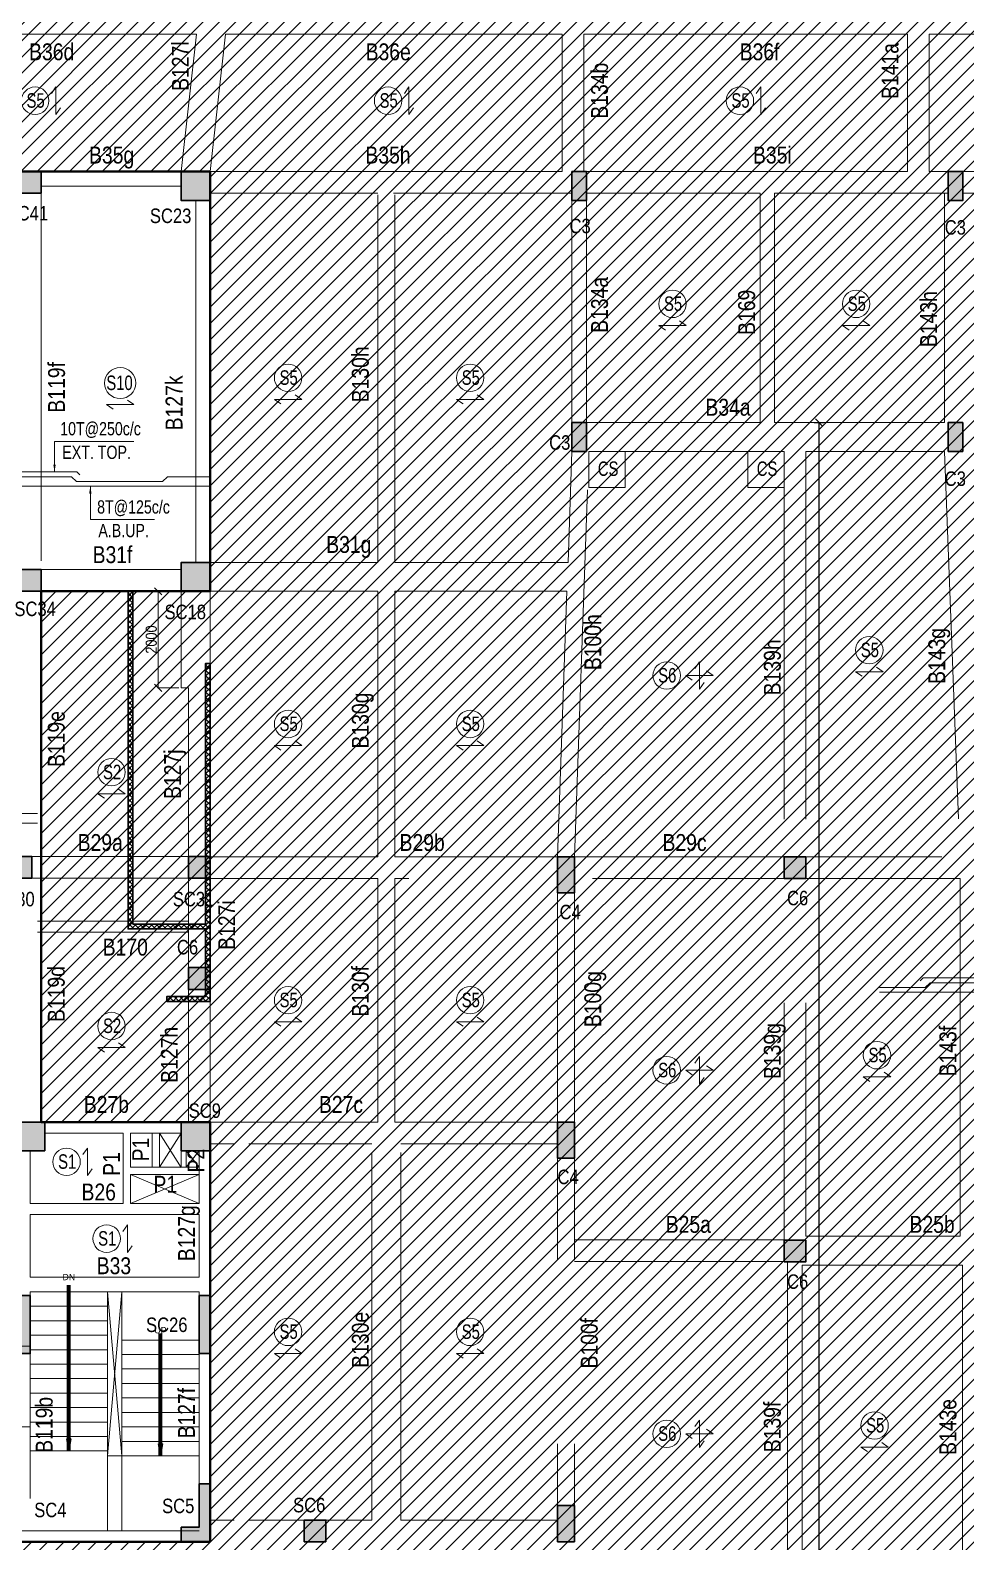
# Model space of a CAD drawing. Header units: millimetres. Extents: x 1112055 to 3390982, y -148532 to 766891.
# Drawn here: x 2830638 to 2850031, y -40156 to -8827 of the extents above; entities that cross this region are included whole.
import ezdxf
from ezdxf.enums import TextEntityAlignment as Align

# ---------------------------------------------------------------- set-up
doc = ezdxf.new("R2010")
doc.units = ezdxf.units.MM
doc.header["$PDMODE"] = 35
doc.header["$PDSIZE"] = -25
doc.linetypes.add('Hidden', pattern=[9.525, 6.35, -3.175])
for name, color, linetype, lineweight in [('B BEAM', 148, 'Continuous', 13), ('B COL. NO.', 3, 'Continuous', 20), ('B FINAL COLUMN', 1, 'Continuous', 30), ('B SLAB NO', 56, 'Continuous', 9), ('B STEEL', 34, 'Continuous', 15), ('B STEEL DIM', 216, 'Continuous', 13), ('B STEEL TEXT', 7, 'Continuous', 15), ('B-BEAM NO', 215, 'Continuous', 18), ('g-sol250', 250, 'Continuous', 5)]:
    doc.layers.add(name, color=color, linetype=linetype, lineweight=lineweight)
doc.layers.add('B-COL HT', color=7, linetype='Continuous', lineweight=0, true_color=0x4e4f45)
doc.layers.add('STEAM SCHOOL$0$A_TEXT', color=7, linetype='Continuous')
doc.styles.add('Cali', font='calibri.ttf')
doc.styles.add('Q1', font='g13f12d.shx', dxfattribs={"width": 0.8})
doc.styles.add('STEAM SCHOOL$0$100PT2', font='arial.ttf', dxfattribs={"height": 125})
doc.styles.add('SWINC', font='swissc.ttf')
doc.styles.add('SWISS', font='swisscl.ttf')
doc.dimstyles.new('BHOOMI', dxfattribs={"dimtxt": 230, "dimasz": 150, "dimexe": 10, "dimexo": 0, "dimgap": 25, "dimtad": 1, "dimdec": 0, "dimzin": 0, "dimdsep": 46, "dimtxsty": 'SWINC', "dimblk": 'OBLIQUE', "dimcen": 0.09, "dimclrd": 250, "dimclre": 250, "dimclrt": 256, "dimaunit": 1, "dimadec": 3, "dimazin": 0, "dimtfac": 1, "dimtdec": 0, "dimtofl": 0, "dimtmove": 1, "dimatfit": 3, "dimfxl": 100, "dimtolj": 1, "dimtzin": 0, "dimlwd": 9, "dimlwe": 5, "dimarcsym": 0})
doc.dimstyles.new('LEVEL DIM', dxfattribs={"dimtxt": 150, "dimasz": 150, "dimexe": 100, "dimexo": 100, "dimgap": 50, "dimtad": 1, "dimdec": 0, "dimzin": 0, "dimdsep": 46, "dimtxsty": 'Cali', "dimblk": 'OBLIQUE', "dimcen": 0, "dimclrd": 256, "dimclre": 256, "dimclrt": 3, "dimadec": 0, "dimazin": 0, "dimtfac": 1, "dimtdec": 0, "dimtofl": 0, "dimtmove": 1, "dimatfit": 0, "dimfxl": 100, "dimfxlon": 1, "dimtolj": 1, "dimtzin": 0, "dimlwd": -1, "dimlwe": -1, "dimarcsym": 0})
doc.dimstyles.new('STEAM SCHOOL$0$100-2', dxfattribs={"dimtxt": 125, "dimasz": 10, "dimexe": 0, "dimexo": 0, "dimgap": 15, "dimtad": 1, "dimdec": 8, "dimdsep": 46, "dimtxsty": 'STEAM SCHOOL$0$100PT2', "dimblk": 'STEAM SCHOOL$0$ARCH TICK', "dimcen": 100, "dimclrd": 256, "dimclre": 252, "dimclrt": 7, "dimazin": 0, "dimtfac": 1, "dimtdec": 0, "dimtix": 1, "dimtmove": 1, "dimatfit": 3, "dimfxl": 1, "dimtolj": 1, "dimtzin": 0, "dimlwd": 5, "dimlwe": 9, "dimarcsym": 0})

# ---------------------------------------------------------------- blocks, each defined once
blk = doc.blocks.new('STEAM SCHOOL$0$_ClosedBlank')
at = {"color": 0, "linetype": 'ByBlock', "lineweight": -2}
for p, q in [((-1, 0.17), (0, 0)), ((-1, 0.17), (-1, -0.17)), ((0, 0), (-1, -0.17))]:
    blk.add_line(p, q, dxfattribs=at)
blk = doc.blocks.new('STEAM SCHOOL$0$ARCH TICK')
for p, q in [((0, 3), (0, -3)), ((-2.12, -2.12), (2.12, 2.12)), ((-3, 0), (3, 0))]:
    blk.add_line(p, q)
blk = doc.blocks.new('_Oblique')
at = {"color": 0, "linetype": 'ByBlock', "lineweight": -2}
blk.add_line((-0.5, -0.5), (0.5, 0.5), dxfattribs=at)
blk = doc.blocks.new('*D6221')
at = {"layer": 'B STEEL DIM', "lineweight": 5, "transparency": 16777216}
for p, q in [((2833722, -20456), (2833278, -20456)), ((2833722, -22456), (2833278, -22456))]:
    blk.add_line(p, q, dxfattribs=at)
at = {"layer": 'B STEEL DIM', "lineweight": 9, "transparency": 16777216}
blk.add_line((2833288, -22456), (2833288, -20456), dxfattribs=at)
at = {"layer": 'Defpoints', "color": 0, "lineweight": 40, "transparency": 16777216}
for p in [(2833288, -20456), (2833722, -20456), (2833722, -22456)]:
    blk.add_point(p, dxfattribs=at)
at = {"layer": 'B STEEL DIM', "lineweight": 9, "transparency": 16777216, "xscale": 150, "yscale": 150, "zscale": 150}
for p, rotation in [((2833288, -20456), 90), ((2833288, -22456), 270)]:
    blk.add_blockref('_Oblique', p, dxfattribs=dict(at, rotation=rotation))
at = {"layer": 'B STEEL DIM', "transparency": 16777216, "insert": (2833148, -21456), "char_height": 230, "attachment_point": 5, "rotation": 90, "style": 'SWINC'}
blk.add_mtext('\\A1;2000', dxfattribs=at)
blk = doc.blocks.new('A$C5769e3af')
at = {"layer": 'B-COL HT', "lineweight": 0}
h = blk.add_hatch(color=250, dxfattribs=at)
h.dxf.hatch_style = 1
h.paths.add_polyline_path([(12360, 12880), (12360, 13330), (12810, 13330), (12810, 12880)])
h = blk.add_hatch(color=250, dxfattribs=at)
h.dxf.hatch_style = 1
h.paths.add_polyline_path([(19220, 12880), (19220, 13330), (19670, 13330), (19670, 12880)])
at = {"layer": 'B-COL HT'}
h = blk.add_hatch(color=250, dxfattribs=at)
h.dxf.hatch_style = 1
h.paths.add_polyline_path([(-2430, 8380), (-2430, 9580), (-2200, 9580), (-2200, 8380)])
h = blk.add_hatch(color=250, dxfattribs=at)
h.dxf.hatch_style = 1
h.paths.add_polyline_path([(2300, 8380), (2300, 9580), (2530, 9580), (2530, 8380)])
at = {"layer": 'B-COL HT', "lineweight": 0}
h = blk.add_hatch(color=250, dxfattribs=at)
h.dxf.hatch_style = 1
h.paths.add_polyline_path([(9015, 8755), (9015, 9205), (9465, 9205), (9465, 8755)])
h = blk.add_hatch(color=250, dxfattribs=at)
h.dxf.hatch_style = 1
h.paths.add_polyline_path([(12360, 8755), (12360, 9205), (12810, 9205), (12810, 8755)])
h = blk.add_hatch(color=250, dxfattribs=at)
h.dxf.hatch_style = 1
h.paths.add_polyline_path([(15905, 8755), (15905, 9205), (16355, 9205), (16355, 8755)])
h = blk.add_hatch(color=250, dxfattribs=at)
h.dxf.hatch_style = 1
h.paths.add_polyline_path([(12360, 4630), (12360, 5080), (12810, 5080), (12810, 4630)])
h = blk.add_hatch(color=250, dxfattribs=at)
h.dxf.hatch_style = 1
h.paths.add_polyline_path([(19220, 4630), (19220, 5080), (19670, 5080), (19670, 4630)])
h = blk.add_hatch(color=250, dxfattribs=at)
h.dxf.hatch_style = 1
h.paths.add_polyline_path([(5700, 2180), (5700, 2630), (6150, 2630), (6150, 2180)])
h = blk.add_hatch(color=250, dxfattribs=at)
h.dxf.hatch_style = 1
h.paths.add_polyline_path([(19020, -1320), (19020, -870), (19470, -870), (19470, -1320)])
h = blk.add_hatch(color=250, dxfattribs=at)
h.dxf.hatch_style = 1
h.paths.add_polyline_path([(22720, -1320), (22720, -870), (23170, -870), (23170, -1320)])
h = blk.add_hatch(color=250, dxfattribs=at)
h.dxf.hatch_style = 1
h.paths.add_polyline_path([(2450, -2152), (2450, -1702), (2900, -1702), (2900, -2152)])
h = blk.add_hatch(color=250, dxfattribs=at)
h.dxf.hatch_style = 1
h.paths.add_polyline_path([(-2430, -9395), (-2430, -8945), (-1980, -8945), (-1980, -9395)])
h = blk.add_hatch(color=250, dxfattribs=at)
h.dxf.hatch_style = 1
h.paths.add_polyline_path([(7070, -9395), (7070, -8945), (7520, -8945), (7520, -9395)])
at = {"layer": 'B-COL HT'}
h = blk.add_hatch(color=250, dxfattribs=at)
h.dxf.hatch_style = 1
h.paths.add_polyline_path([(19210, -11170), (19210, -9970), (19440, -9970), (19440, -11170)])
h = blk.add_hatch(color=250, dxfattribs=at)
h.dxf.hatch_style = 1
h.paths.add_polyline_path([(22940, -11170), (22940, -9970), (23170, -9970), (23170, -11170)])
at = {"layer": 'B-COL HT', "lineweight": 0}
h = blk.add_hatch(color=250, dxfattribs=at)
h.dxf.hatch_style = 1
h.paths.add_polyline_path([(13970, -12195), (13970, -11745), (14420, -11745), (14420, -12195)])
at = {"layer": 'B FINAL COLUMN', "color": 11, "lineweight": 30}
for points in [[(12810, 12880), (12360, 12880), (12360, 13330), (12810, 13330)], [(19670, 12880), (19220, 12880), (19220, 13330), (19670, 13330)], [(-2430, 8380), (-2200, 8380), (-2200, 9580), (-2430, 9580)], [(2300, 8380), (2530, 8380), (2530, 9580), (2300, 9580)], [(12810, 8755), (12360, 8755), (12360, 9205), (12810, 9205)], [(12810, 4630), (12360, 4630), (12360, 5080), (12810, 5080)], [(19670, 4630), (19220, 4630), (19220, 5080), (19670, 5080)], [(19470, -1320), (19020, -1320), (19020, -870), (19470, -870)], [(2900, -2152), (2450, -2152), (2450, -1702), (2900, -1702)], [(-1980, -9395), (-2430, -9395), (-2430, -8945), (-1980, -8945)], [(19210, -11170), (19440, -11170), (19440, -9970), (19210, -9970)], [(22940, -11170), (23170, -11170), (23170, -9970), (22940, -9970)], [(14420, -12195), (13970, -12195), (13970, -11745), (14420, -11745)]]:
    blk.add_lwpolyline(points, close=True, dxfattribs=at)
at = {"layer": 'B FINAL COLUMN', "color": 5, "lineweight": 30}
for points in [[(9465, 8755), (9015, 8755), (9015, 9205), (9465, 9205)], [(16355, 8755), (15905, 8755), (15905, 9205), (16355, 9205)], [(6150, 2180), (5700, 2180), (5700, 2630), (6150, 2630)], [(23170, -1320), (22720, -1320), (22720, -870), (23170, -870)], [(7520, -9395), (7070, -9395), (7070, -8945), (7520, -8945)]]:
    blk.add_lwpolyline(points, close=True, dxfattribs=at)
at = {"layer": 'B COL. NO.', "style": 'SWINC'}
for s, p in [('SC40', (12093, 12315)), ('SC41', (18952, 12315)), ('SC35', (-1975, 8788)), ('SC36', (2791, 8839)), ('SC37', (8788, 8178)), ('SC38', (12140, 8178)), ('SC39', (15674, 8178)), ('SC33', (12168, 4115)), ('SC34', (19112, 4115)), ('SC32', (5527, 1619)), ('SC30', (18673, -1901)), ('SC31', (22396, -1901)), ('SC29', (2247, -2600)), ('SC27', (-2612, -10063)), ('SC28', (6865, -10063)), ('SC25', (18182, -10735)), ('SC26', (21841, -10724)), ('SC24', (13803, -12714))]:
    blk.add_text(s, height=300, dxfattribs=at).set_placement(p)
blk = doc.blocks.new('*D6353')
at = {"linetype": 'ByBlock', "transparency": 16777216}
for p, q in [((2846889, -16956), (2847089, -16956)), ((2846989, -70556), (2846989, -16956)), ((2846889, -70556), (2847089, -70556))]:
    blk.add_line(p, q, dxfattribs=at)
at = {"layer": 'Defpoints', "color": 0, "lineweight": 40, "transparency": 16777216}
for p in [(2846638, -16956), (2846989, -16956), (2846638, -70556)]:
    blk.add_point(p, dxfattribs=at)
at = {"transparency": 16777216, "xscale": 150, "yscale": 150, "zscale": 150}
for p, rotation in [((2846989, -16956), 90), ((2846989, -70556), 270)]:
    blk.add_blockref('_Oblique', p, dxfattribs=dict(at, rotation=rotation))
at = {"color": 3, "lineweight": 50, "transparency": 16777216, "insert": (2846862, -43756), "char_height": 150, "attachment_point": 5, "rotation": 90, "style": 'Cali'}
blk.add_mtext('\\A1;53600', dxfattribs=at)

msp = doc.modelspace()

# ---------------------------------------------------------------- hatches: boundary and pattern name
at = {"layer": 'B-COL HT', "lineweight": 0}
h = msp.add_hatch(color=250, dxfattribs=at)
h.dxf.hatch_style = 1
h.paths.add_polyline_path([(2834368.1, -12356.1), (2833768.1, -12356.1), (2833768.1, -11756.1), (2834368.1, -11756.1)])
h = msp.add_hatch(color=250, dxfattribs=at)
h.dxf.hatch_style = 1
h.paths.add_polyline_path([(2842168.1, -11756.1), (2841868.1, -11756.1), (2841868.1, -12356.1), (2842168.1, -12356.1)])
h = msp.add_hatch(color=250, dxfattribs=at)
h.dxf.hatch_style = 1
h.paths.add_polyline_path([(2849968.1, -11756.1), (2849668.1, -11756.1), (2849668.1, -12356.1), (2849968.1, -12356.1)])
h = msp.add_hatch(color=250, dxfattribs=at)
h.dxf.hatch_style = 1
h.paths.add_polyline_path([(2842168.1, -16956.1), (2841868.1, -16956.1), (2841868.1, -17556.1), (2842168.1, -17556.1)])
h = msp.add_hatch(color=250, dxfattribs=at)
h.dxf.hatch_style = 1
h.paths.add_polyline_path([(2849968.1, -16956.1), (2849668.1, -16956.1), (2849668.1, -17556.1), (2849968.1, -17556.1)])
h = msp.add_hatch(color=250, dxfattribs=at)
h.dxf.hatch_style = 1
h.paths.add_polyline_path([(2834368.1, -20456.1), (2833768.1, -20456.1), (2833768.1, -19856.1), (2834368.1, -19856.1)])
h = msp.add_hatch(color=250, dxfattribs=at)
h.dxf.hatch_style = 1
h.paths.add_polyline_path([(2841918.1, -26706.1), (2841568.1, -26706.1), (2841568.1, -25956.1), (2841918.1, -25956.1)])
h = msp.add_hatch(color=250, dxfattribs=at)
h.dxf.hatch_style = 1
h.paths.add_polyline_path([(2846263.1, -26406.1), (2846713.1, -26406.1), (2846713.1, -25956.1), (2846263.1, -25956.1)])
h = msp.add_hatch(color=250, dxfattribs=at)
h.dxf.hatch_style = 1
h.paths.add_polyline_path([(2833918.1, -28706.1), (2834368.1, -28706.1), (2834368.1, -28256.1), (2833918.1, -28256.1)])
h = msp.add_hatch(color=250, dxfattribs=at)
h.dxf.hatch_style = 1
h.paths.add_polyline_path([(2830938.1, -32056.1), (2830338.1, -32056.1), (2830338.1, -31456.1), (2830938.1, -31456.1)])
h = msp.add_hatch(color=250, dxfattribs=at)
h.dxf.hatch_style = 1
h.paths.add_polyline_path([(2834368.1, -32056.1), (2833768.1, -32056.1), (2833768.1, -31456.1), (2834368.1, -31456.1)])
h = msp.add_hatch(color=250, dxfattribs=at)
h.dxf.hatch_style = 1
h.paths.add_polyline_path([(2841918.1, -32206.1), (2841568.1, -32206.1), (2841568.1, -31456.1), (2841918.1, -31456.1)])
h = msp.add_hatch(color=250, dxfattribs=at)
h.dxf.hatch_style = 1
h.paths.add_polyline_path([(2846263.1, -34356.1), (2846713.1, -34356.1), (2846713.1, -33906.1), (2846263.1, -33906.1)])
h = msp.add_hatch(color=250, dxfattribs=at)
h.dxf.hatch_style = 1
h.paths.add_polyline_path([(2834368.1, -38956.1), (2834138.1, -38956.1), (2834138.1, -39856.1), (2833768.1, -39856.1), (2833768.1, -40156.1), (2834368.1, -40156.1)])
h = msp.add_hatch(color=250, dxfattribs=at)
h.dxf.hatch_style = 1
h.paths.add_polyline_path([(2841918.1, -40156.1), (2841568.1, -40156.1), (2841568.1, -39406.1), (2841918.1, -39406.1)])
h = msp.add_hatch(color=250, dxfattribs=at)
h.dxf.hatch_style = 1
h.paths.add_polyline_path([(2836768.1, -40156.1), (2836318.1, -40156.1), (2836318.1, -39706.1), (2836768.1, -39706.1)])
at = {"layer": 'g-sol250', "lineweight": 0}
h = msp.add_hatch(dxfattribs=at)
h.set_pattern_fill('ANSI31', color=250, scale=75)
h.set_pattern_definition([(45, (-724936.02, -684473.6), (-168.379802, 168.379802), [])])
h.paths.add_polyline_path([(2808768.1, -40156.1), (2808768.1, -11756.1), (2834368.1, -11756.1), (2834368.1, -20456.1), (2830868.1, -20456.1), (2830868.1, -31456.1), (2834368.1, -31456.1), (2834368.1, -40156.1)], flags=16)
h.paths.add_polyline_path([(2825618.1, -40504.6), (2825618.1, -40156.1), (2827028.1, -40156.1), (2827028.1, -40504.6)], flags=16)
h.paths.add_polyline_path([(2830038.1, -40156.1), (2830038.1, -40504.7), (2827478.1, -40504.7), (2827478.1, -40156.1)], flags=16)
h.paths.add_polyline_path([(2834368.1, -70556.1), (2858788.1, -70556.1), (2858788.1, -30756.1), (2871418.1, -30756.1), (2871418.1, -5896), (2871418.1, -5756.1), (2858958.1, -5756.1), (2858958.1, -5156.1), (2859188.1, -5156.1), (2859188.1, -3726.1), (2858808.1, -3726.1), (2858808.1, -1416.1), (2859188.1, -1416.1), (2859188.1, 3323.9), (2854103.1, 3323.9), (2854103.1, -5754), (2854221, -5756.1), (2854103.1, -5756.1), (2846294.9, -5756.1), (2819068.1, -5756.1), (2819068.1, 9243.9), (2824918.1, 9243.9), (2824918.1, 11468.9), (2820118.1, 11468.9), (2820118.1, 13543.9), (2819618.1, 13543.9), (2819618.1, 15043.9), (2820118.1, 15043.9), (2820118.1, 32238.9), (2819618.1, 32238.9), (2819618.1, 33738.9), (2820118.1, 33738.9), (2820118.1, 35718.9), (2855901.5, 35718.9), (2855901.5, 35488.9), (2870818.1, 35488.9), (2870818.1, 35488.9), (2871418.1, 35488.9), (2871418.1, 42384.9), (2845094.1, 41923), (2845094.1, 39154.7), (2840592.1, 39154.7), (2840592.1, 38568.9), (2807868.1, 38568.9), (2807868.1, 35569), (2814122.8, 35569), (2814113.5, 13956.4), (2812838.1, 13953.9), (2812838.1, 7598.9), (2810598.2, 7598.9), (2810598.2, -5306.1), (2807868.1, -5306.1), (2807868.1, -70556.1), (2808768.1, -70556.1), (2808768.3, -48507.3), (2834368.3, -48507.3), (2834368.1, -57206.1), (2830638.1, -57206.1), (2830638.1, -70256.1), (2834368.1, -70256.1)])
at = {"layer": 'g-sol250'}
h = msp.add_hatch(dxfattribs=at)
h.set_pattern_fill('ANSI37', color=250, scale=25)
h.set_pattern_definition([(45, (-724936.02, -647123.61), (-56.1266008, 56.1266008), []), (135, (-724936.02, -647123.61), (-56.1266008, -56.1266008), [])])
h.paths.add_polyline_path([(2834368, -21954.6), (2834268.1, -21954.6), (2834268.1, -27354.6), (2832768.1, -27354.6), (2832768.1, -20454.6), (2832668.1, -20454.6), (2832668.1, -27454.6), (2834268, -27454.6), (2834268.1, -28854.6), (2833468.1, -28854.6), (2833468.1, -28956.1), (2834368.1, -28956.1)])

# ---------------------------------------------------------------- linework, layer by layer
at = {"color": 250, "lineweight": 5}
for p, q in [((2830638.1, -34974.6), (2832238.1, -34974.6)), ((2832238.1, -38374.6), (2832538.1, -34974.6)), ((2832238.1, -34974.6), (2832538.1, -38374.6)), ((2830638.1, -35274.6), (2832238.1, -35274.6)), ((2830638.1, -35574.6), (2832238.1, -35574.6)), ((2830638.1, -35874.6), (2832238.1, -35874.6)), ((2832538.1, -35974.6), (2834138.1, -35974.6)), ((2830638.1, -36174.6), (2832238.1, -36174.6)), ((2832538.1, -36274.6), (2834138.1, -36274.6)), ((2830638.1, -36474.6), (2832238.1, -36474.6)), ((2832538.1, -36574.6), (2834138.1, -36574.6)), ((2830638.1, -36774.6), (2832238.1, -36774.6)), ((2832538.1, -36874.6), (2834138.1, -36874.6)), ((2830638.1, -37074.6), (2832238.1, -37074.6)), ((2832538.1, -37174.6), (2834138.1, -37174.6)), ((2830638.1, -37374.6), (2832238.1, -37374.6)), ((2832538.1, -37474.6), (2834138.1, -37474.6)), ((2830638.1, -37674.6), (2832238.1, -37674.6)), ((2832538.1, -37774.6), (2834138.1, -37774.6)), ((2830638.1, -37974.6), (2832238.1, -37974.6)), ((2832538.1, -38074.6), (2834138.1, -38074.6)), ((2830638.1, -38274.6), (2832238.1, -38274.6)), ((2832238.1, -39924.6), (2832238.1, -38374.6)), ((2832538.1, -38374.6), (2834138.1, -38374.6)), ((2832538.1, -38374.6), (2832538.1, -39926.1))]:
    msp.add_line(p, q, dxfattribs=at)
at = {"color": 16, "lineweight": 30, "ltscale": 2500}
msp.add_lwpolyline([(2808768.1, -11756.1), (2834368.1, -11756.1), (2834368.1, -20456.1), (2830868.1, -20456.1), (2830868.1, -31456.1), (2834368.1, -31456.1), (2834368.1, -40156.1), (2808768.1, -40156.1), (2808768.1, -11756.1)], dxfattribs=at)
at = {"color": 250, "lineweight": 5}
msp.add_lwpolyline([(2832238.1, -38374.6), (2832538.1, -38374.6), (2832538.1, -34974.6), (2832238.1, -34974.6)], close=True, dxfattribs=at)
at = {"layer": 'B BEAM', "linetype": 'Hidden', "ltscale": 1200}
for p, q in [((2827628.1, -8906), (2834081.7, -8906)), ((2834081.7, -8906), (2833765.3, -11756)), ((2834683.2, -8906), (2834368.1, -11756.1)), ((2834683.2, -8906), (2841663.1, -8906)), ((2841663.1, -8906), (2841663.1, -11756)), ((2842113.1, -8906), (2842113.1, -11756)), ((2842113.1, -8906), (2848819.8, -8906)), ((2848819.8, -11756), (2848819.8, -8906)), ((2849269.8, -11756.1), (2849269.8, -8906)), ((2849269.8, -8906), (2855751.5, -8906)), ((2814098.1, -11756.1), (2833916, -11756)), ((2814098.2, -11756.1), (2833916, -11756)), ((2834368.1, -11756), (2841663.1, -11756)), ((2842168.1, -11756), (2848819.8, -11756)), ((2849668.1, -11756.1), (2849269.8, -11756.1)), ((2849968.1, -11756.1), (2855751.5, -11755.9)), ((2830868.1, -12204.4), (2830868.1, -20004.6)), ((2830878.2, -12055.9), (2833768.1, -12055.9)), ((2834368.1, -12205.9), (2837843.1, -12205.9)), ((2837843.1, -19856.1), (2837843.1, -12205.9)), ((2838168.1, -12205.9), (2841868.1, -12205.9)), ((2838193.1, -19856.1), (2838193.1, -12205.9)), ((2841868.1, -12205.9), (2841868.1, -16956.1)), ((2842168.1, -12205.9), (2845768.1, -12205.9)), ((2845768.1, -16956.1), (2845768.1, -12205.9)), ((2846068.1, -16956.1), (2846068.1, -12205.9)), ((2846068.1, -12205.9), (2849668.1, -12205.9)), ((2849593.1, -16956.1), (2849593.1, -12205.9)), ((2849968.1, -12205.9), (2853563.1, -12205.9)), ((2834068.2, -19856.1), (2834068.1, -12356.1)), ((2834368.2, -20006.1), (2834368.1, -12356.1)), ((2842168.1, -12356.1), (2842168.1, -16956.1)), ((2842168.1, -16956.1), (2845768.1, -16956.1)), ((2846068.1, -16956.1), (2849593.1, -16956.1)), ((2841786, -19856.1), (2841868.1, -17556.1)), ((2841918, -25968.6), (2842218.4, -17556.1)), ((2846263.1, -17556.1), (2842218.4, -17556.1)), ((2846263.1, -17556.1), (2846263.1, -33899.6)), ((2846713.1, -17556.1), (2849593.1, -17556.1)), ((2846713.1, -17556.1), (2846713.1, -33824.6)), ((2849593.1, -17556.1), (2849913.1, -25956.1)), ((2830868.1, -20006.1), (2833768.1, -20006.1)), ((2834368.1, -19856.1), (2837843.1, -19856.1)), ((2838193.1, -19856.1), (2841786, -19856.1)), ((2830788.1, -20456.1), (2833768.1, -20456.1)), ((2830868.1, -31456.1), (2830868.1, -20456.1)), ((2833768.2, -22456.1), (2833768.1, -20456.1)), ((2834368.1, -20456.1), (2837843.1, -20456.1)), ((2834368.2, -25956.1), (2834368.2, -20456.1)), ((2837843.1, -25956.1), (2837843.1, -20456.1)), ((2838193.1, -20456.1), (2841764.6, -20456.1)), ((2838193.1, -25956.1), (2838193.1, -20456.1)), ((2841568.1, -25956.1), (2841764.6, -20456.1)), ((2833768.2, -22456.1), (2833918.2, -22456.1)), ((2833918.2, -28256.1), (2833918.2, -22456.1)), ((2830668.1, -25954.6), (2833918.1, -25954.6)), ((2834368.1, -25956.1), (2837843.1, -25956.1)), ((2838193.1, -25956.1), (2841568.1, -25956.1)), ((2841917.9, -25956.1), (2849913.1, -25956.1)), ((2833918.1, -26404.6), (2830668.1, -26404.6)), ((2837843.1, -26406.1), (2834368.1, -26406.1)), ((2834368.1, -26406.1), (2834368.1, -28256.1)), ((2837843.1, -31456.1), (2837843.1, -26406.1)), ((2838193.1, -31456.1), (2838193.1, -26406.1)), ((2849913.1, -26406.1), (2838193.1, -26406.1)), ((2849913.1, -33824.6), (2849913.1, -26406.1)), ((2841568.1, -26699.6), (2841568.1, -39406.1)), ((2841918.1, -26699.6), (2841918.1, -39406.1)), ((2833918.1, -27289.6), (2830788.1, -27289.6)), ((2833918.1, -27519.6), (2830788.1, -27519.6)), ((2833918.2, -31456.1), (2833918.2, -28706.1)), ((2834368.1, -31456.1), (2834368.1, -28706.1)), ((2830368.1, -31456.1), (2833768.1, -31456.1)), ((2834368.1, -31456.1), (2837843.1, -31456.1)), ((2838193.1, -31456.1), (2841568.1, -31456.1)), ((2830938.1, -31686.1), (2832568.1, -31686.1)), ((2832568.1, -33144.6), (2832568.1, -31686.1)), ((2833768.1, -32396.1), (2833318.1, -31686.1)), ((2833768.1, -31686.1), (2833319.8, -32394.6)), ((2835168.1, -31906.1), (2837718.1, -31906.1)), ((2837718.1, -39706.1), (2837718.1, -31906.1)), ((2838318.1, -31906.1), (2841568.1, -31906.1)), ((2838318.1, -39706.1), (2838318.1, -31906.1)), ((2830638.1, -33144.6), (2830638.1, -32056.1)), ((2834138.1, -32056.1), (2833868.1, -32394.6)), ((2833868.1, -32056.1), (2834138.1, -32394.6)), ((2834368.1, -38956.1), (2834368.1, -32056.1)), ((2834368.1, -38956.1), (2834368.1, -32056.1)), ((2834138.1, -32544.6), (2832718.1, -33144.6)), ((2832718.1, -32544.6), (2834138.1, -33144.6)), ((2832568.1, -33144.6), (2830638.1, -33144.6)), ((2834138.1, -33144.6), (2832718.1, -33144.6)), ((2830638.1, -34674.6), (2830638.1, -33374.6)), ((2834138.1, -33374.6), (2830638.1, -33374.6)), ((2834138.1, -34674.6), (2834138.1, -33374.6)), ((2846713.1, -33824.6), (2849913.1, -33824.6)), ((2846263.1, -33899.6), (2841918.1, -33899.6)), ((2846263.1, -34349.6), (2841918.1, -34349.6)), ((2846338.1, -34349.6), (2846338.1, -49254.6)), ((2846638.1, -34424.6), (2849963.1, -34424.6)), ((2846638.1, -34424.6), (2846638.1, -41229.6)), ((2849963.1, -41229.6), (2849963.1, -34424.6)), ((2830638.1, -34674.6), (2834138.1, -34674.6)), ((2836318.1, -39706.1), (2835168.1, -39706.1)), ((2837718.1, -39706.1), (2836768.1, -39706.1)), ((2841568.1, -39706.1), (2838318.1, -39706.1))]:
    msp.add_line(p, q, dxfattribs=at)
at = {"layer": 'B BEAM', "color": 84, "linetype": 'Hidden', "ltscale": 1200}
msp.add_line((2834368.2, -20456.1), (2834368.1, -12356.1), dxfattribs=at)
at = {"layer": 'B BEAM', "color": 4, "linetype": 'Hidden', "ltscale": 1200}
for p, q in [((2832718.1, -31456.1), (2832718.1, -31456.1)), ((2827938.1, -36104.6), (2830638.1, -36104.6)), ((2827938.1, -37774.6), (2830638.1, -37774.6))]:
    msp.add_line(p, q, dxfattribs=at)
at = {"layer": 'B BEAM', "ltscale": 1200}
for p, q in [((2832718.1, -31686.1), (2833768.1, -31686.1)), ((2832718.1, -32394.6), (2832718.1, -31686.1)), ((2833168.1, -31686.1), (2833168.1, -32394.6)), ((2834368.1, -31906.1), (2834868.1, -31906.1)), ((2833868.1, -32056.1), (2833868.1, -32394.6)), ((2834138.1, -33144.6), (2834138.1, -32056.1)), ((2834138.1, -32394.6), (2832718.1, -32394.6)), ((2834138.1, -32544.6), (2832718.1, -32544.6)), ((2832718.1, -33144.6), (2832718.1, -32544.6)), ((2834138.1, -33144.6), (2832718.1, -33144.6)), ((2830638.1, -39256.1), (2830638.1, -34974.6)), ((2830638.1, -34974.6), (2834138.1, -34974.6)), ((2834138.1, -38956.1), (2834138.1, -34974.6)), ((2834868.1, -39706.1), (2834368.1, -39706.1)), ((2834138.1, -39926.1), (2830068.1, -39926.1))]:
    msp.add_line(p, q, dxfattribs=at)
msp.add_lwpolyline([(2833318.1, -31686.1), (2833766.5, -31686.1), (2833766.5, -32394.6), (2833318.1, -32394.6)], close=True, dxfattribs=at)
at = {"layer": 'B FINAL COLUMN', "color": 1, "lineweight": 30}
for points in [[(2834368.1, -12356.1), (2833768.1, -12356.1), (2833768.1, -11756.1), (2834368.1, -11756.1)], [(2834368.1, -20456.1), (2833768.1, -20456.1), (2833768.1, -19856.1), (2834368.1, -19856.1)], [(2830938.1, -32056.1), (2830338.1, -32056.1), (2830338.1, -31456.1), (2830938.1, -31456.1)], [(2834368.1, -32056.1), (2833768.1, -32056.1), (2833768.1, -31456.1), (2834368.1, -31456.1)], [(2833768.1, -39856.1), (2834138.1, -39856.1), (2834138.1, -38956.1), (2834368.1, -38956.1), (2834368.1, -40156.1), (2833768.1, -40156.1)], [(2836768.1, -40156.1), (2836318.1, -40156.1), (2836318.1, -39706.1), (2836768.1, -39706.1)]]:
    msp.add_lwpolyline(points, close=True, dxfattribs=at)
at = {"layer": 'B FINAL COLUMN', "color": 5, "lineweight": 30}
for points in [[(2842168.1, -11756.1), (2841868.1, -11756.1), (2841868.1, -12356.1), (2842168.1, -12356.1)], [(2849968.1, -11756.1), (2849668.1, -11756.1), (2849668.1, -12356.1), (2849968.1, -12356.1)], [(2842168.1, -16956.1), (2841868.1, -16956.1), (2841868.1, -17556.1), (2842168.1, -17556.1)], [(2849968.1, -16956.1), (2849668.1, -16956.1), (2849668.1, -17556.1), (2849968.1, -17556.1)], [(2841918.1, -26706.1), (2841568.1, -26706.1), (2841568.1, -25956.1), (2841918.1, -25956.1)], [(2846263.1, -26406.1), (2846713.1, -26406.1), (2846713.1, -25956.1), (2846263.1, -25956.1)], [(2833918.1, -28706.1), (2834368.1, -28706.1), (2834368.1, -28256.1), (2833918.1, -28256.1)], [(2841918.1, -32206.1), (2841568.1, -32206.1), (2841568.1, -31456.1), (2841918.1, -31456.1)], [(2846263.1, -34356.1), (2846713.1, -34356.1), (2846713.1, -33906.1), (2846263.1, -33906.1)], [(2841918.1, -40156.1), (2841568.1, -40156.1), (2841568.1, -39406.1), (2841918.1, -39406.1)]]:
    msp.add_lwpolyline(points, close=True, dxfattribs=at)
at = {"layer": 'B FINAL COLUMN', "color": 4, "lineweight": 30}
msp.add_lwpolyline([(2834368, -21954.6), (2834268.1, -21954.6), (2834268.1, -27354.6), (2832768.1, -27354.6), (2832768.1, -20454.6), (2832668.1, -20454.6), (2832668.1, -27454.6), (2834268, -27454.6), (2834268.1, -28854.6), (2833468.1, -28854.6), (2833468.1, -28956.1), (2834368.1, -28956.1)], close=True, dxfattribs=at)
at = {"layer": 'B SLAB NO', "lineweight": 9}
for points in [[(2831075.7, -10139.7), (2831170.6, -10003.1), (2831170.6, -10572.1), (2831265.4, -10435.5)], [(2838394, -10139.7), (2838488.8, -10003.1), (2838488.8, -10572.1), (2838583.6, -10435.5)], [(2845687.3, -10139.7), (2845782.1, -10003.1), (2845782.1, -10572.1), (2845876.9, -10435.5)], [(2844099.4, -14850.9), (2844236.1, -14945.7), (2843667, -14945.7), (2843803.7, -15040.6)], [(2847907.3, -14850.9), (2848044, -14945.7), (2847475, -14945.7), (2847611.6, -15040.6)], [(2832651.2, -16491.2), (2832787.9, -16586), (2832218.8, -16586), (2832355.5, -16680.8)], [(2836131, -16382.7), (2836267.7, -16477.5), (2835698.6, -16477.5), (2835835.3, -16572.3)], [(2839906, -16382.7), (2840042.7, -16477.5), (2839473.6, -16477.5), (2839610.3, -16572.3)], [(2844605.2, -22349.4), (2844510.3, -22486), (2844510.3, -21917), (2844415.5, -22053.7)], [(2844658.2, -22106.7), (2844794.8, -22201.5), (2844225.8, -22201.5), (2844362.5, -22296.4)], [(2848178.9, -22027), (2848315.5, -22121.8), (2847746.5, -22121.8), (2847883.2, -22216.6)], [(2836131, -23557.8), (2836267.7, -23652.6), (2835698.6, -23652.6), (2835835.3, -23747.4)], [(2839906, -23557.8), (2840042.7, -23652.6), (2839473.6, -23652.6), (2839610.3, -23747.4)], [(2832471, -24557.1), (2832607.6, -24651.9), (2832038.6, -24651.9), (2832175.3, -24746.7)], [(2836131, -29282.8), (2836267.7, -29377.6), (2835698.6, -29377.6), (2835835.3, -29472.4)], [(2839906, -29282.8), (2840042.7, -29377.6), (2839473.6, -29377.6), (2839610.3, -29472.4)], [(2832471, -29817.8), (2832607.6, -29912.6), (2832038.6, -29912.6), (2832175.3, -30007.5)], [(2844658.2, -30289.4), (2844794.8, -30384.2), (2844225.8, -30384.2), (2844362.5, -30479)], [(2844605.2, -30532.1), (2844510.3, -30668.7), (2844510.3, -30099.7), (2844415.5, -30236.3)], [(2848338.9, -30423.7), (2848475.5, -30518.6), (2847906.5, -30518.6), (2848043.1, -30613.4)], [(2831729.8, -32132.3), (2831824.7, -31995.7), (2831824.7, -32564.7), (2831919.5, -32428)], [(2832560.4, -33725.7), (2832655.2, -33589), (2832655.2, -34158.1), (2832750, -34021.4)], [(2836131, -36157.8), (2836267.7, -36252.6), (2835698.6, -36252.6), (2835835.3, -36347.4)], [(2839906, -36157.8), (2840042.7, -36252.6), (2839473.6, -36252.6), (2839610.3, -36347.4)], [(2844658.2, -37823.3), (2844794.8, -37918.1), (2844225.8, -37918.1), (2844362.5, -38013)], [(2844605.2, -38066), (2844510.3, -38202.7), (2844510.3, -37633.6), (2844415.5, -37770.3)], [(2848288.9, -38098), (2848425.5, -38192.8), (2847856.5, -38192.8), (2847993.1, -38287.7)]]:
    msp.add_lwpolyline(points, dxfattribs=at)
for points in [[(2842218.4, -18306.1), (2842968.4, -18306.1), (2842968.4, -17556.1), (2842218.4, -17556.1)], [(2845513.1, -18306.1), (2846263.1, -18306.1), (2846263.1, -17556.1), (2845513.1, -17556.1)]]:
    msp.add_lwpolyline(points, close=True, dxfattribs=at)
for centre, radius in [((2830738, -10287.6), 284.5), ((2838056.3, -10287.6), 284.5), ((2845349.6, -10287.6), 284.5), ((2843951.5, -14499.2), 284.5), ((2847759.5, -14499.2), 284.5), ((2832503.4, -16139.5), 323), ((2835983.1, -16031), 284.5), ((2839758.2, -16031), 284.5), ((2848031, -21675.3), 284.5), ((2843831.2, -22201.5), 284.5), ((2835983.1, -23206.1), 284.5), ((2839758.2, -23206.1), 284.5), ((2832323.1, -24205.4), 284.5), ((2835983.1, -28931.1), 284.5), ((2839758.2, -28931.1), 284.5), ((2832323.1, -29466.1), 284.5), ((2848191, -30072), 284.5), ((2843831.2, -30384.2), 284.5), ((2831392.2, -32280.2), 284.5), ((2832222.7, -33873.5), 284.5), ((2835983.1, -35806.1), 284.5), ((2839758.2, -35806.1), 284.5), ((2848141, -37746.3), 284.5), ((2843831.2, -37918.1), 284.5)]:
    msp.add_circle(centre, radius, dxfattribs=at)
at = {"layer": 'B STEEL', "color": 34, "lineweight": 9, "ltscale": 0.5}
for p, q in [((2834368.1, -18280), (2813498.1, -18280)), ((2830788.1, -25260.6), (2825296.9, -25260.6)), ((2871418.1, -28768), (2848240.9, -28768))]:
    msp.add_line(p, q, dxfattribs=at)
for points in [[(2831666.7, -18044.7), (2831602.1, -17980), (2829709.1, -17980), (2829644.5, -18044.7)], [(2829884.1, -18080), (2831494.2, -18080), (2831594.2, -18180), (2833382.4, -18180), (2833482.4, -18080), (2834368.1, -18080)], [(2823835.7, -25060.6), (2826351.1, -25060.6), (2826451.1, -25160.6), (2829456.5, -25160.6), (2829556.5, -25060.6), (2830788.1, -25060.6)], [(2851214.2, -28532.6), (2851149.5, -28468), (2849148.7, -28468), (2849084, -28532.6)], [(2871418.1, -28568), (2870511.4, -28568), (2870411.4, -28668), (2868982.5, -28668), (2868882.5, -28568), (2867296, -28568), (2867196, -28668), (2863843.5, -28668), (2863743.5, -28568), (2862025.4, -28568), (2861925.4, -28668), (2859505.5, -28668), (2859405.5, -28568), (2857687.5, -28568), (2857587.5, -28668), (2854779.4, -28668), (2854679.4, -28568), (2852961.4, -28568), (2852861.4, -28668), (2851108.1, -28668), (2851008.1, -28568), (2849290.1, -28568), (2849190.1, -28668), (2848240.9, -28668)]]:
    msp.add_lwpolyline(points, dxfattribs=at)
at = {"layer": 'g-sol250', "color": 232, "lineweight": 40}
msp.add_lwpolyline([(2808768.1, -11756.1), (2834368.1, -11756.1), (2834368.1, -20456.1), (2830868.1, -20456.1), (2830868.1, -31456.1), (2834368.1, -31456.1), (2834368.1, -40156.1), (2808768.1, -40156.1)], close=True, dxfattribs=at)

# ---------------------------------------------------------------- block references
at = {"color": 0}
msp.add_blockref('A$C5769e3af', (2811198.1, -25084.6), dxfattribs=at)

# ---------------------------------------------------------------- texts
at = {"layer": 'B COL. NO.', "style": 'SWINC'}
for s, p in [('SC23', (2833118.7, -12823.1)), ('C3', (2841817.6, -13033.9)), ('C3', (2849594.7, -13063.1)), ('C3', (2841395.3, -17522.1)), ('C3', (2849594.7, -18271.4)), ('SC18', (2833422.2, -21033.5)), ('C6', (2846325.9, -26963.9)), ('C4', (2841611.2, -27253.6)), ('C6', (2833679.3, -27981.7)), ('SC9', (2833923.5, -31369.7)), ('C4', (2841567.6, -32743.5)), ('C6', (2846325.9, -34913.9)), ('SC4', (2830720.8, -39646.7)), ('SC5', (2833371.7, -39563)), ('SC6', (2836086.9, -39546))]:
    msp.add_text(s, height=300, dxfattribs=at).set_placement(p)
at = {"layer": 'B SLAB NO', "lineweight": 9, "style": 'SWISS'}
for s, p in [('S5', (2830561.9, -10432.6)), ('S5', (2837880.1, -10432.6)), ('S5', (2845173.4, -10432.6)), ('S5', (2843775.4, -14644.2)), ('S5', (2847583.3, -14644.2)), ('S5', (2835807, -16176)), ('S5', (2839582, -16176)), ('S10', (2832215.5, -16284.4)), ('CS', (2842404, -18064.4)), ('CS', (2845698.7, -18064.4)), ('S5', (2847854.9, -21820.2)), ('S6', (2843655.1, -22346.5)), ('S5', (2835807, -23351.1)), ('S5', (2839582, -23351.1)), ('S2', (2832147, -24350.4)), ('S5', (2835807, -29076.1)), ('S5', (2839582, -29076.1)), ('S2', (2832147, -29611.1)), ('S5', (2848014.9, -30217)), ('S6', (2843655.1, -30529.2)), ('S1', (2831216, -32425.2)), ('S1', (2832046.5, -34018.5)), ('S5', (2835807, -35951.1)), ('S5', (2839582, -35951.1)), ('S5', (2847964.9, -37891.3)), ('S6', (2843655.1, -38063.1))]:
    msp.add_text(s, height=300, dxfattribs=at).set_placement(p)
at = {"layer": 'B STEEL TEXT', "style": 'Q1', "width": 0.8}
for s, p in [('10T@250c/c', (2831260, -17223.2)), ('EXT. TOP.', (2831303.2, -17712.5)), ('8T@125c/c', (2832025.3, -18844.9)), ('A.B.UP.', (2832050.6, -19334.3))]:
    msp.add_text(s, height=275, dxfattribs=at).set_placement(p)
at = {"layer": 'B-BEAM NO', "ltscale": 25, "style": 'SWINC'}
for s, p in [('B36d', (2831083, -9449.2)), ('B36f', (2845756.6, -9449.2)), ('B36e', (2838058.7, -9449.2)), ('B35g', (2832325.6, -11589.3)), ('B35h', (2838053.9, -11589.3)), ('B35i', (2846021.9, -11589.3)), ('B34a', (2845102.4, -16815.7)), ('B31g', (2837241.8, -19660)), ('B31f', (2832344.2, -19871.4)), ('B29a', (2832089.2, -25837.7)), ('B29b', (2838762.4, -25837.7)), ('B29c', (2844201.5, -25837.7)), ('B170', (2832609.3, -28005.5)), ('B27b', (2832216.8, -31266.7)), ('B27c', (2837079.3, -31266.7)), ('P1', (2833438.4, -32920.8)), ('B26', (2832058, -33082.2)), ('B25a', (2844279.4, -33752.6)), ('B25b', (2849332.2, -33752.6)), ('B33', (2832373, -34610))]:
    msp.add_text(s, height=350, dxfattribs=at).set_placement(p, align=Align.CENTER)
for s, p in [('B127l', (2833925.6, -9571.3)), ('B141a', (2848635.6, -9671)), ('B134b', (2842614.1, -10080.1)), ('B134a', (2842614.1, -14519.8)), ('B169', (2845662.9, -14673.3)), ('B143h', (2849435.2, -14814.9)), ('B130h', (2837654.7, -15959.5)), ('B119f', (2831358.8, -16228.4)), ('B127k', (2833794.7, -16550.6)), ('B100h', (2842474.3, -21510.7)), ('B143g', (2849605.2, -21796.2)), ('B139h', (2846195.3, -22032.3)), ('B130g', (2837654.7, -23134.6)), ('B119e', (2831352.7, -23518)), ('B127j', (2833763.9, -24247.6)), ('B127i', (2834886, -27374.8)), ('B119d', (2831352.7, -28802.4)), ('B130f', (2837654.7, -28746.3)), ('B100g', (2842474.3, -28909.4)), ('B139g', (2846195.3, -29985.8)), ('B127h', (2833697.8, -30064.2)), ('B143f', (2849835.7, -29985.8)), ('P1', (2833102.5, -32026.3)), ('P1', (2832498.1, -32326.1)), ('P2', (2834249.4, -32256.1)), ('B127g', (2834051.7, -33760)), ('B130e', (2837654.7, -35971.1)), ('B100f', (2842400.7, -36040)), ('B127f', (2834051.7, -37489.9)), ('B119b', (2831102.2, -37732.8)), ('B139f', (2846195.3, -37776.4)), ('B143e', (2849835.7, -37776.4))]:
    msp.add_text(s, height=350, rotation=90, dxfattribs=at).set_placement(p, align=Align.CENTER)
at = {"layer": 'STEAM SCHOOL$0$A_TEXT', "style": 'STEAM SCHOOL$0$100PT2'}
for s, p in [('DN', (2831438.1, -34669.2)), ('DN', (2831438.1, -34669.2)), ('UP', (2833338.1, -35771.5))]:
    msp.add_text(s, height=130, rotation=360, dxfattribs=at).set_placement(p, align=Align.MIDDLE_CENTER)

# ---------------------------------------------------------------- dimensions: what is measured, and where the dimension line sits
at = {"color": 3, "linetype": 'ByBlock', "lineweight": 50}
dim = msp.add_linear_dim(base=(2846989.1, -16956.1), p1=(2846638.1, -70556.1), p2=(2846638.1, -16956.1), angle=90, dimstyle='LEVEL DIM', override={"dimpost": '\\X'}, dxfattribs=at)
dim.commit()
dim.dimension.update_dxf_attribs({"geometry": '*D6353', "text_midpoint": (2846862.3, -43756.1)})
at = {"layer": 'B STEEL DIM'}
dim = msp.add_linear_dim(base=(2833287.8, -20456.1), p1=(2833721.7, -22456.1), p2=(2833721.7, -20456.1), angle=90, dimstyle='BHOOMI', override={"dimlfac": 1, "dimblk1": 'Oblique', "dimblk2": 'Oblique', "dimsah": 1, "dimclrd": 256, "dimclre": 256}, dxfattribs=at)
dim.commit()
dim.dimension.update_dxf_attribs({"geometry": '*D6221', "text_midpoint": (2833147.8, -21456.1)})

# ---------------------------------------------------------------- leaders
at = {"color": 250, "lineweight": 5}
for points in [[(2831438.1, -38274.6), (2831438.1, -34839.2)], [(2833338.1, -38374.6), (2833338.1, -35837.8)]]:
    msp.add_leader(points, dimstyle='STEAM SCHOOL$0$100-2', override={"dimasz": 250, "dimgap": 50, "dimtad": 0, "dimldrblk": 'STEAM SCHOOL$0$_ClosedBlank', "dimlwd": 65535}, dxfattribs=at)
at = {"layer": 'B STEEL TEXT'}
for points in [[(2831142, -17980), (2831142, -17354), (2832788.8, -17354)], [(2831884.4, -18280), (2831884.4, -18967.6), (2833213.4, -18967.6)]]:
    msp.add_leader(points, dimstyle='BHOOMI', override={"dimtad": 0, "dimclrd": 256, "dimlwd": 0}, dxfattribs=at)

doc.saveas('drawing.dxf')
